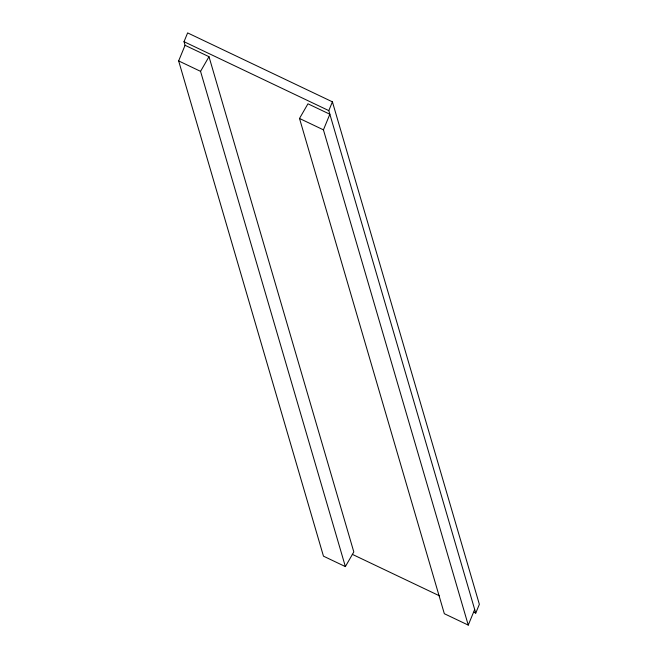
<?xml version="1.0" encoding="UTF-8"?>
<svg xmlns="http://www.w3.org/2000/svg" width="658" height="658" viewBox="0 0 658 658"><rect width="100%" height="100%" fill="white"/><g stroke="black" fill="none" stroke-linecap="round" stroke-linejoin="round"><path stroke-width="0.99" d="M185.169 45.624L184.018 41.684L187.629 32.9L332.413 101.834L479.353 604.324L475.742 613.108L473.883 612.22M178.647 60.914L185.071 45.303L208.997 56.687L353.815 551.947L345.376 566.596L323.465 556.166L178.647 60.914L200.55 71.344L345.376 566.596M475.742 613.108L328.803 110.618L332.413 101.834M468.257 625.1L323.432 129.848L329.855 114.237L307.952 103.8L299.505 118.456L444.331 613.708L468.257 625.1L474.681 609.489M200.55 71.344L208.997 56.687M184.018 41.684L328.803 110.618M299.505 118.456L323.432 129.848M352.301 554.332L439.544 595.868"/></g></svg>
